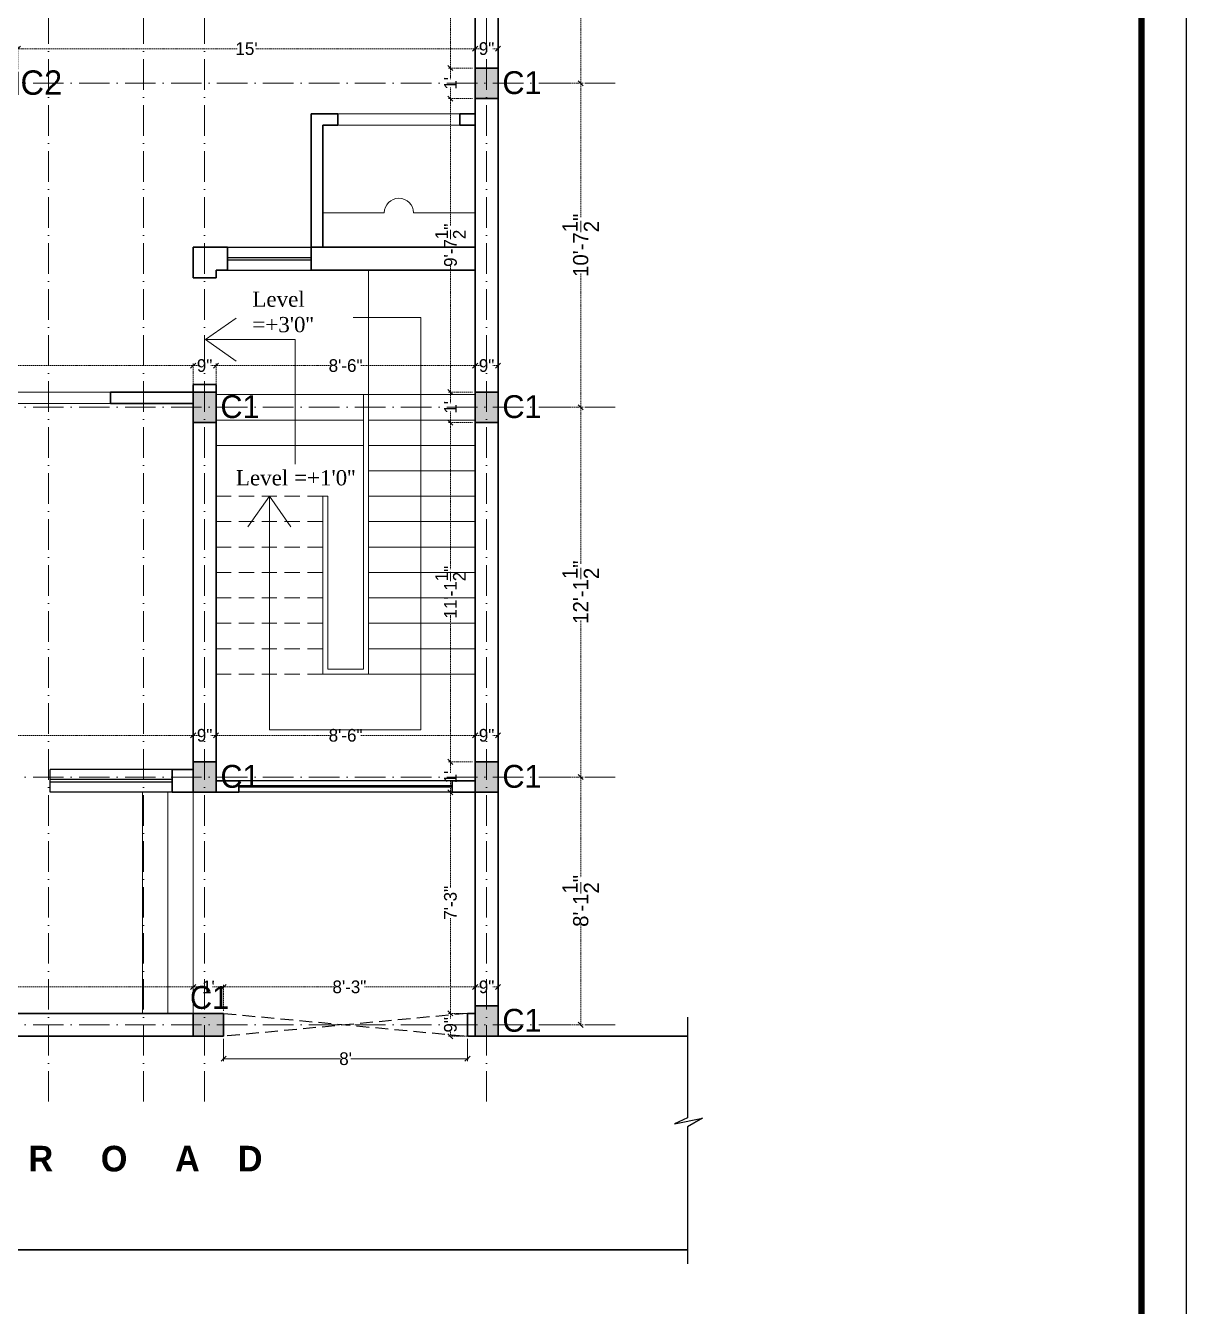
# Model space of a CAD drawing. Header units: millimetres. Extents: x -6808 to 215771, y -89660 to -16303.
# Drawn here: x 104768 to 105225, y -48018 to -47514 of the extents above; entities that cross this region are included whole.
import ezdxf

# ---------------------------------------------------------------- set-up
doc = ezdxf.new("R2010")
doc.units = ezdxf.units.MM
doc.header["$PDMODE"] = 35
doc.linetypes.add('ACAD_ISO10W100', pattern=[18, 12, -3, 0, -3])
doc.linetypes.add('DASHED', pattern=[0.75, 0.5, -0.25])
doc.layers.get('0').update_dxf_attribs({"color": 8})
for name, color, linetype, lineweight in [('col.center', 5, 'ACAD_ISO10W100', 15), ('column', 5, 'Continuous', 30), ('FORMAT LAAYER', 250, 'Continuous', 13), ('railing', 190, 'Continuous', 13), ('STAIR', 252, 'Continuous', 15), ('wall', 7, 'Continuous', 35)]:
    doc.layers.add(name, color=color, linetype=linetype, lineweight=lineweight)
for name, color, linetype in [('FORMAT', 7, 'Continuous'), ('WAL', 7, 'Continuous'), ('WIN', 5, 'Continuous')]:
    doc.layers.add(name, color=color, linetype=linetype)
doc.styles.add('SAJ', font='eurr____.ttf')
doc.styles.get("Standard").update_dxf_attribs({"font": 'times.ttf'})
doc.dimstyles.new('SAJ', dxfattribs={"dimtxt": 5, "dimasz": 2, "dimexe": 1, "dimexo": 1, "dimgap": 0.09375, "dimtad": 0, "dimdec": 1, "dimzin": 0, "dimdsep": 46, "dimlunit": 4, "dimtxsty": 'SAJ', "dimblk": 'OBLIQUE', "dimcen": 0.125, "dimdle": 0.375, "dimadec": 0, "dimazin": 0, "dimtfac": 1, "dimtdec": 1, "dimtofl": 0, "dimtmove": 0, "dimatfit": 3, "dimldrblk": 'OBLIQUE', "dimfxl": 1, "dimtolj": 1, "dimtzin": 0, "dimlwd": 5, "dimlwe": 5, "dimarcsym": 1})

# ---------------------------------------------------------------- blocks, each defined once
blk = doc.blocks.new('_Oblique')
at = {"color": 0, "linetype": 'ByBlock', "lineweight": -2}
blk.add_line((-0.5, -0.5), (0.5, 0.5), dxfattribs=at)
blk = doc.blocks.new('*D1203')
at = {"layer": 'Defpoints', "color": 0, "transparency": 16777216}
for p in [(104846.03, -47911.77), (104942.03, -47911.77), (104846.03, -47920.63)]:
    blk.add_point(p, dxfattribs=at)
at = {"layer": 'wall', "color": 0, "lineweight": 5, "transparency": 16777216}
for p, q in [((104846.03, -47912.77), (104846.03, -47921.63)), ((104942.03, -47912.77), (104942.03, -47921.63)), ((104845.66, -47920.63), (104891.98, -47920.63)), ((104942.41, -47920.63), (104896.08, -47920.63))]:
    blk.add_line(p, q, dxfattribs=at)
at = {"layer": 'wall', "color": 0, "lineweight": 5, "transparency": 16777216, "xscale": 2, "yscale": 2, "zscale": 2, "rotation": 180}
blk.add_blockref('_Oblique', (104846.03, -47920.63), dxfattribs=at)
at = {"layer": 'wall', "color": 0, "lineweight": 5, "transparency": 16777216, "xscale": 2, "yscale": 2, "zscale": 2}
blk.add_blockref('_Oblique', (104942.03, -47920.63), dxfattribs=at)
at = {"layer": 'wall', "color": 0, "transparency": 16777216, "insert": (104894.03, -47920.63), "char_height": 5, "attachment_point": 5, "style": 'SAJ'}
blk.add_mtext("\\A1;8'", dxfattribs=at)
blk = doc.blocks.new('c1')
at = {"layer": 'column'}
blk.add_hatch(color=256, dxfattribs=at).paths.add_polyline_path([(58376.49, -43564.36), (58385.49, -43564.36), (58385.49, -43552.36), (58376.49, -43552.36)])
for p, q in [((58376.49, -43552.36), (58376.49, -43564.36)), ((58376.49, -43552.36), (58385.49, -43552.36)), ((58385.49, -43564.36), (58385.49, -43552.36)), ((58376.49, -43564.36), (58385.49, -43564.36))]:
    blk.add_line(p, q, dxfattribs=at)
blk = doc.blocks.new('A$C32B276F4')
at = {"layer": 'column'}
blk.add_hatch(color=256, dxfattribs=at).paths.add_polyline_path([(9, 0), (9, 9), (0, 9), (0, 0)])
for p, q in [((0, 0), (0, 9)), ((0, 9), (9, 9)), ((9, 9), (9, 0)), ((9, 0), (0, 0))]:
    blk.add_line(p, q, dxfattribs=at)
at = {"layer": 'col.center', "linetype": 'ByBlock', "insert": (10.02, 9.59), "char_height": 9.6, "width": 293.6941, "attachment_point": 1, "style": 'SAJ'}
blk.add_mtext('\\A1;{\\fCentury Gothic|b0|i0|c0|p34;C2}', dxfattribs=at)
blk = doc.blocks.new('*D1167')
at = {"layer": 'col.center', "color": 0, "linetype": 'DASHED', "lineweight": 5, "transparency": 16777216}
for p, q in [((104979.49, -47387.77), (104987.57, -47387.77)), ((104986.57, -47387.4), (104986.57, -47453.55)), ((104986.57, -47537.15), (104986.57, -47471)), ((104979.49, -47536.77), (104987.57, -47536.77))]:
    blk.add_line(p, q, dxfattribs=at)
at = {"layer": 'Defpoints', "color": 0, "transparency": 16777216}
for p in [(104978.49, -47387.77), (104978.49, -47536.77), (104986.57, -47536.77)]:
    blk.add_point(p, dxfattribs=at)
at = {"layer": 'col.center', "color": 0, "lineweight": 5, "transparency": 16777216, "xscale": 2, "yscale": 2, "zscale": 2}
for p, rotation in [((104986.57, -47387.77), 90), ((104986.57, -47536.77), 270)]:
    blk.add_blockref('_Oblique', p, dxfattribs=dict(at, rotation=rotation))
at = {"layer": 'col.center', "color": 0, "transparency": 16777216, "insert": (104986.57, -47462.27), "char_height": 5, "attachment_point": 5, "rotation": 90, "style": 'SAJ'}
blk.add_mtext('\\A1;{\\H1.2x;12\'-5"}', dxfattribs=at)
blk = doc.blocks.new('*D1168')
at = {"layer": 'col.center', "color": 0, "linetype": 'DASHED', "lineweight": 5, "transparency": 16777216}
for p, q in [((104979.49, -47536.77), (104987.57, -47536.77)), ((104986.57, -47536.4), (104986.57, -47589.62)), ((104986.57, -47664.65), (104986.57, -47611.42)), ((104979.49, -47664.27), (104987.57, -47664.27))]:
    blk.add_line(p, q, dxfattribs=at)
at = {"layer": 'Defpoints', "color": 0, "transparency": 16777216}
for p in [(104978.49, -47536.77), (104986.57, -47536.77), (104978.49, -47664.27)]:
    blk.add_point(p, dxfattribs=at)
at = {"layer": 'col.center', "color": 0, "lineweight": 5, "transparency": 16777216, "xscale": 2, "yscale": 2, "zscale": 2}
for p, rotation in [((104986.57, -47536.77), 90), ((104986.57, -47664.27), 270)]:
    blk.add_blockref('_Oblique', p, dxfattribs=dict(at, rotation=rotation))
at = {"layer": 'col.center', "color": 0, "transparency": 16777216, "insert": (104986.57, -47600.52), "char_height": 5, "attachment_point": 5, "rotation": 90, "style": 'SAJ'}
blk.add_mtext('\\A1;{\\H1.2x;10\'-7{\\H1.000000x;\\S1/2;}"}', dxfattribs=at)
blk = doc.blocks.new('*D1169')
at = {"layer": 'col.center', "color": 0, "linetype": 'DASHED', "lineweight": 5, "transparency": 16777216}
for p, q in [((104979.49, -47664.27), (104987.57, -47664.27)), ((104986.57, -47663.9), (104986.57, -47726.12)), ((104986.57, -47810.15), (104986.57, -47747.92)), ((104979.49, -47809.77), (104987.57, -47809.77))]:
    blk.add_line(p, q, dxfattribs=at)
at = {"layer": 'Defpoints', "color": 0, "transparency": 16777216}
for p in [(104978.49, -47664.27), (104978.49, -47809.77), (104986.57, -47809.77)]:
    blk.add_point(p, dxfattribs=at)
at = {"layer": 'col.center', "color": 0, "lineweight": 5, "transparency": 16777216, "xscale": 2, "yscale": 2, "zscale": 2}
for p, rotation in [((104986.57, -47664.27), 90), ((104986.57, -47809.77), 270)]:
    blk.add_blockref('_Oblique', p, dxfattribs=dict(at, rotation=rotation))
at = {"layer": 'col.center', "color": 0, "transparency": 16777216, "insert": (104986.57, -47737.02), "char_height": 5, "attachment_point": 5, "rotation": 90, "style": 'SAJ'}
blk.add_mtext('\\A1;{\\H1.2x;12\'-1{\\H1.000000x;\\S1/2;}"}', dxfattribs=at)
blk = doc.blocks.new('*D1170')
at = {"layer": 'col.center', "color": 0, "linetype": 'DASHED', "lineweight": 5, "transparency": 16777216}
for p, q in [((104979.49, -47809.77), (104987.57, -47809.77)), ((104986.57, -47809.4), (104986.57, -47849.23)), ((104986.57, -47907.65), (104986.57, -47867.82)), ((104979.49, -47907.27), (104987.57, -47907.27))]:
    blk.add_line(p, q, dxfattribs=at)
at = {"layer": 'Defpoints', "color": 0, "transparency": 16777216}
for p in [(104978.49, -47809.77), (104978.49, -47907.27), (104986.57, -47907.27)]:
    blk.add_point(p, dxfattribs=at)
at = {"layer": 'col.center', "color": 0, "lineweight": 5, "transparency": 16777216, "xscale": 2, "yscale": 2, "zscale": 2}
for p, rotation in [((104986.57, -47809.77), 90), ((104986.57, -47907.27), 270)]:
    blk.add_blockref('_Oblique', p, dxfattribs=dict(at, rotation=rotation))
at = {"layer": 'col.center', "color": 0, "transparency": 16777216, "insert": (104986.57, -47858.52), "char_height": 5, "attachment_point": 5, "rotation": 90, "style": 'SAJ'}
blk.add_mtext('\\A1;{\\H1.2x;8\'-1{\\H1.000000x;\\S1/2;}"}', dxfattribs=at)
blk = doc.blocks.new('*D1220')
at = {"layer": 'col.center', "color": 0, "linetype": 'DASHED', "lineweight": 5, "transparency": 16777216}
for p, q in [((104764.66, -47523.14), (104851.64, -47523.14)), ((104765.03, -47531.27), (104765.03, -47522.14)), ((104945.41, -47523.14), (104858.42, -47523.14)), ((104945.03, -47531.27), (104945.03, -47522.14))]:
    blk.add_line(p, q, dxfattribs=at)
at = {"layer": 'Defpoints', "color": 0, "transparency": 16777216}
for p in [(104945.03, -47523.14), (104765.03, -47532.27), (104945.03, -47532.27)]:
    blk.add_point(p, dxfattribs=at)
at = {"layer": 'col.center', "color": 0, "lineweight": 5, "transparency": 16777216, "xscale": 2, "yscale": 2, "zscale": 2, "rotation": 180}
blk.add_blockref('_Oblique', (104765.03, -47523.14), dxfattribs=at)
at = {"layer": 'col.center', "color": 0, "lineweight": 5, "transparency": 16777216, "xscale": 2, "yscale": 2, "zscale": 2}
blk.add_blockref('_Oblique', (104945.03, -47523.14), dxfattribs=at)
at = {"layer": 'col.center', "color": 0, "transparency": 16777216, "insert": (104855.03, -47523.14), "char_height": 5, "attachment_point": 5, "style": 'SAJ'}
blk.add_mtext("\\A1;{\\C1;15'}", dxfattribs=at)
blk = doc.blocks.new('*D1221')
at = {"layer": 'col.center', "color": 0, "linetype": 'DASHED', "lineweight": 5, "transparency": 16777216}
for p, q in [((104944.66, -47523.14), (104947.06, -47523.14)), ((104945.03, -47529.77), (104945.03, -47522.14)), ((104954.41, -47523.14), (104952, -47523.14)), ((104954.03, -47529.77), (104954.03, -47522.14))]:
    blk.add_line(p, q, dxfattribs=at)
at = {"layer": 'Defpoints', "color": 0, "transparency": 16777216}
for p in [(104945.03, -47523.14), (104945.03, -47530.77), (104954.03, -47530.77)]:
    blk.add_point(p, dxfattribs=at)
at = {"layer": 'col.center', "color": 0, "lineweight": 5, "transparency": 16777216, "xscale": 2, "yscale": 2, "zscale": 2, "rotation": 180}
blk.add_blockref('_Oblique', (104945.03, -47523.14), dxfattribs=at)
at = {"layer": 'col.center', "color": 0, "lineweight": 5, "transparency": 16777216, "xscale": 2, "yscale": 2, "zscale": 2}
blk.add_blockref('_Oblique', (104954.03, -47523.14), dxfattribs=at)
at = {"layer": 'col.center', "color": 0, "transparency": 16777216, "insert": (104949.53, -47523.14), "char_height": 5, "attachment_point": 5, "style": 'SAJ'}
blk.add_mtext('\\A1;9"', dxfattribs=at)
blk = doc.blocks.new('*D1223')
at = {"layer": 'col.center', "color": 0, "linetype": 'DASHED', "lineweight": 5, "transparency": 16777216}
for p, q in [((104668.66, -47647.87), (104744.24, -47647.87)), ((104669.03, -47657.27), (104669.03, -47646.87)), ((104834.41, -47647.87), (104758.82, -47647.87)), ((104834.03, -47657.27), (104834.03, -47646.87))]:
    blk.add_line(p, q, dxfattribs=at)
at = {"layer": 'Defpoints', "color": 0, "transparency": 16777216}
for p in [(104834.03, -47647.87), (104669.03, -47658.27), (104834.03, -47658.27)]:
    blk.add_point(p, dxfattribs=at)
at = {"layer": 'col.center', "color": 0, "lineweight": 5, "transparency": 16777216, "xscale": 2, "yscale": 2, "zscale": 2, "rotation": 180}
blk.add_blockref('_Oblique', (104669.03, -47647.87), dxfattribs=at)
at = {"layer": 'col.center', "color": 0, "lineweight": 5, "transparency": 16777216, "xscale": 2, "yscale": 2, "zscale": 2}
blk.add_blockref('_Oblique', (104834.03, -47647.87), dxfattribs=at)
at = {"layer": 'col.center', "color": 0, "transparency": 16777216, "insert": (104751.53, -47647.87), "char_height": 5, "attachment_point": 5, "style": 'SAJ'}
blk.add_mtext('\\A1;{\\C1;13\'-9"}', dxfattribs=at)
blk = doc.blocks.new('*D1224')
at = {"layer": 'col.center', "color": 0, "linetype": 'DASHED', "lineweight": 5, "transparency": 16777216}
for p, q in [((104833.66, -47647.87), (104836.06, -47647.87)), ((104834.03, -47657.27), (104834.03, -47646.87)), ((104843.41, -47647.87), (104841, -47647.87)), ((104843.03, -47657.27), (104843.03, -47646.87))]:
    blk.add_line(p, q, dxfattribs=at)
at = {"layer": 'Defpoints', "color": 0, "transparency": 16777216}
for p in [(104843.03, -47647.87), (104834.03, -47658.27), (104843.03, -47658.27)]:
    blk.add_point(p, dxfattribs=at)
at = {"layer": 'col.center', "color": 0, "lineweight": 5, "transparency": 16777216, "xscale": 2, "yscale": 2, "zscale": 2, "rotation": 180}
blk.add_blockref('_Oblique', (104834.03, -47647.87), dxfattribs=at)
at = {"layer": 'col.center', "color": 0, "lineweight": 5, "transparency": 16777216, "xscale": 2, "yscale": 2, "zscale": 2}
blk.add_blockref('_Oblique', (104843.03, -47647.87), dxfattribs=at)
at = {"layer": 'col.center', "color": 0, "transparency": 16777216, "insert": (104838.53, -47647.87), "char_height": 5, "attachment_point": 5, "style": 'SAJ'}
blk.add_mtext('\\A1;{\\C1;9"}', dxfattribs=at)
blk = doc.blocks.new('*D1225')
at = {"layer": 'col.center', "color": 0, "linetype": 'DASHED', "lineweight": 5, "transparency": 16777216}
for p, q in [((104842.66, -47647.87), (104888.08, -47647.87)), ((104843.03, -47657.27), (104843.03, -47646.87)), ((104945.41, -47647.87), (104899.98, -47647.87)), ((104945.03, -47657.27), (104945.03, -47646.87))]:
    blk.add_line(p, q, dxfattribs=at)
at = {"layer": 'Defpoints', "color": 0, "transparency": 16777216}
for p in [(104945.03, -47647.87), (104843.03, -47658.27), (104945.03, -47658.27)]:
    blk.add_point(p, dxfattribs=at)
at = {"layer": 'col.center', "color": 0, "lineweight": 5, "transparency": 16777216, "xscale": 2, "yscale": 2, "zscale": 2, "rotation": 180}
blk.add_blockref('_Oblique', (104843.03, -47647.87), dxfattribs=at)
at = {"layer": 'col.center', "color": 0, "lineweight": 5, "transparency": 16777216, "xscale": 2, "yscale": 2, "zscale": 2}
blk.add_blockref('_Oblique', (104945.03, -47647.87), dxfattribs=at)
at = {"layer": 'col.center', "color": 0, "transparency": 16777216, "insert": (104894.03, -47647.87), "char_height": 5, "attachment_point": 5, "style": 'SAJ'}
blk.add_mtext('\\A1;{\\C1;8\'-6"}', dxfattribs=at)
blk = doc.blocks.new('*D1226')
at = {"layer": 'col.center', "color": 0, "linetype": 'DASHED', "lineweight": 5, "transparency": 16777216}
for p, q in [((104944.66, -47647.87), (104947.06, -47647.87)), ((104945.03, -47657.27), (104945.03, -47646.87)), ((104954.41, -47647.87), (104952, -47647.87)), ((104954.03, -47657.27), (104954.03, -47646.87))]:
    blk.add_line(p, q, dxfattribs=at)
at = {"layer": 'Defpoints', "color": 0, "transparency": 16777216}
for p in [(104954.03, -47647.87), (104945.03, -47658.27), (104954.03, -47658.27)]:
    blk.add_point(p, dxfattribs=at)
at = {"layer": 'col.center', "color": 0, "lineweight": 5, "transparency": 16777216, "xscale": 2, "yscale": 2, "zscale": 2, "rotation": 180}
blk.add_blockref('_Oblique', (104945.03, -47647.87), dxfattribs=at)
at = {"layer": 'col.center', "color": 0, "lineweight": 5, "transparency": 16777216, "xscale": 2, "yscale": 2, "zscale": 2}
blk.add_blockref('_Oblique', (104954.03, -47647.87), dxfattribs=at)
at = {"layer": 'col.center', "color": 0, "transparency": 16777216, "insert": (104949.53, -47647.87), "char_height": 5, "attachment_point": 5, "style": 'SAJ'}
blk.add_mtext('\\A1;{\\C1;9"}', dxfattribs=at)
blk = doc.blocks.new('*D1177')
at = {"layer": 'col.center', "color": 0, "linetype": 'DASHED', "lineweight": 5, "transparency": 16777216}
for p, q in [((104668.66, -47793.37), (104744.24, -47793.37)), ((104669.03, -47802.77), (104669.03, -47792.37)), ((104834.41, -47793.37), (104758.82, -47793.37)), ((104834.03, -47802.77), (104834.03, -47792.37))]:
    blk.add_line(p, q, dxfattribs=at)
at = {"layer": 'Defpoints', "color": 0, "transparency": 16777216}
for p in [(104834.03, -47793.37), (104669.03, -47803.77), (104834.03, -47803.77)]:
    blk.add_point(p, dxfattribs=at)
at = {"layer": 'col.center', "color": 0, "lineweight": 5, "transparency": 16777216, "xscale": 2, "yscale": 2, "zscale": 2, "rotation": 180}
blk.add_blockref('_Oblique', (104669.03, -47793.37), dxfattribs=at)
at = {"layer": 'col.center', "color": 0, "lineweight": 5, "transparency": 16777216, "xscale": 2, "yscale": 2, "zscale": 2}
blk.add_blockref('_Oblique', (104834.03, -47793.37), dxfattribs=at)
at = {"layer": 'col.center', "color": 0, "transparency": 16777216, "insert": (104751.53, -47793.37), "char_height": 5, "attachment_point": 5, "style": 'SAJ'}
blk.add_mtext('\\A1;{\\C1;13\'-9"}', dxfattribs=at)
blk = doc.blocks.new('*D1178')
at = {"layer": 'col.center', "color": 0, "linetype": 'DASHED', "lineweight": 5, "transparency": 16777216}
for p, q in [((104833.66, -47793.37), (104836.06, -47793.37)), ((104834.03, -47802.77), (104834.03, -47792.37)), ((104843.41, -47793.37), (104841, -47793.37)), ((104843.03, -47802.77), (104843.03, -47792.37))]:
    blk.add_line(p, q, dxfattribs=at)
at = {"layer": 'Defpoints', "color": 0, "transparency": 16777216}
for p in [(104843.03, -47793.37), (104834.03, -47803.77), (104843.03, -47803.77)]:
    blk.add_point(p, dxfattribs=at)
at = {"layer": 'col.center', "color": 0, "lineweight": 5, "transparency": 16777216, "xscale": 2, "yscale": 2, "zscale": 2, "rotation": 180}
blk.add_blockref('_Oblique', (104834.03, -47793.37), dxfattribs=at)
at = {"layer": 'col.center', "color": 0, "lineweight": 5, "transparency": 16777216, "xscale": 2, "yscale": 2, "zscale": 2}
blk.add_blockref('_Oblique', (104843.03, -47793.37), dxfattribs=at)
at = {"layer": 'col.center', "color": 0, "transparency": 16777216, "insert": (104838.53, -47793.37), "char_height": 5, "attachment_point": 5, "style": 'SAJ'}
blk.add_mtext('\\A1;{\\C1;9"}', dxfattribs=at)
blk = doc.blocks.new('*D1179')
at = {"layer": 'col.center', "color": 0, "linetype": 'DASHED', "lineweight": 5, "transparency": 16777216}
for p, q in [((104842.66, -47793.37), (104888.08, -47793.37)), ((104843.03, -47802.77), (104843.03, -47792.37)), ((104945.41, -47793.37), (104899.98, -47793.37)), ((104945.03, -47802.77), (104945.03, -47792.37))]:
    blk.add_line(p, q, dxfattribs=at)
at = {"layer": 'Defpoints', "color": 0, "transparency": 16777216}
for p in [(104945.03, -47793.37), (104843.03, -47803.77), (104945.03, -47803.77)]:
    blk.add_point(p, dxfattribs=at)
at = {"layer": 'col.center', "color": 0, "lineweight": 5, "transparency": 16777216, "xscale": 2, "yscale": 2, "zscale": 2, "rotation": 180}
blk.add_blockref('_Oblique', (104843.03, -47793.37), dxfattribs=at)
at = {"layer": 'col.center', "color": 0, "lineweight": 5, "transparency": 16777216, "xscale": 2, "yscale": 2, "zscale": 2}
blk.add_blockref('_Oblique', (104945.03, -47793.37), dxfattribs=at)
at = {"layer": 'col.center', "color": 0, "transparency": 16777216, "insert": (104894.03, -47793.37), "char_height": 5, "attachment_point": 5, "style": 'SAJ'}
blk.add_mtext('\\A1;{\\C1;8\'-6"}', dxfattribs=at)
blk = doc.blocks.new('*D1180')
at = {"layer": 'col.center', "color": 0, "linetype": 'DASHED', "lineweight": 5, "transparency": 16777216}
for p, q in [((104944.66, -47793.37), (104947.06, -47793.37)), ((104945.03, -47802.77), (104945.03, -47792.37)), ((104954.41, -47793.37), (104952, -47793.37)), ((104954.03, -47802.77), (104954.03, -47792.37))]:
    blk.add_line(p, q, dxfattribs=at)
at = {"layer": 'Defpoints', "color": 0, "transparency": 16777216}
for p in [(104954.03, -47793.37), (104945.03, -47803.77), (104954.03, -47803.77)]:
    blk.add_point(p, dxfattribs=at)
at = {"layer": 'col.center', "color": 0, "lineweight": 5, "transparency": 16777216, "xscale": 2, "yscale": 2, "zscale": 2, "rotation": 180}
blk.add_blockref('_Oblique', (104945.03, -47793.37), dxfattribs=at)
at = {"layer": 'col.center', "color": 0, "lineweight": 5, "transparency": 16777216, "xscale": 2, "yscale": 2, "zscale": 2}
blk.add_blockref('_Oblique', (104954.03, -47793.37), dxfattribs=at)
at = {"layer": 'col.center', "color": 0, "transparency": 16777216, "insert": (104949.53, -47793.37), "char_height": 5, "attachment_point": 5, "style": 'SAJ'}
blk.add_mtext('\\A1;{\\C1;9"}', dxfattribs=at)
blk = doc.blocks.new('*D1182')
at = {"layer": 'col.center', "color": 0, "linetype": 'DASHED', "lineweight": 5, "transparency": 16777216}
for p, q in [((104668.66, -47892.37), (104744.24, -47892.37)), ((104669.03, -47901.77), (104669.03, -47891.37)), ((104834.41, -47892.37), (104758.82, -47892.37)), ((104834.03, -47901.77), (104834.03, -47891.37))]:
    blk.add_line(p, q, dxfattribs=at)
at = {"layer": 'Defpoints', "color": 0, "transparency": 16777216}
for p in [(104834.03, -47892.37), (104669.03, -47902.77), (104834.03, -47902.77)]:
    blk.add_point(p, dxfattribs=at)
at = {"layer": 'col.center', "color": 0, "lineweight": 5, "transparency": 16777216, "xscale": 2, "yscale": 2, "zscale": 2, "rotation": 180}
blk.add_blockref('_Oblique', (104669.03, -47892.37), dxfattribs=at)
at = {"layer": 'col.center', "color": 0, "lineweight": 5, "transparency": 16777216, "xscale": 2, "yscale": 2, "zscale": 2}
blk.add_blockref('_Oblique', (104834.03, -47892.37), dxfattribs=at)
at = {"layer": 'col.center', "color": 0, "transparency": 16777216, "insert": (104751.53, -47892.37), "char_height": 5, "attachment_point": 5, "style": 'SAJ'}
blk.add_mtext('\\A1;{\\C1;13\'-9"}', dxfattribs=at)
blk = doc.blocks.new('*D1183')
at = {"layer": 'col.center', "color": 0, "linetype": 'DASHED', "lineweight": 5, "transparency": 16777216}
for p, q in [((104833.66, -47892.37), (104838.41, -47892.37)), ((104834.03, -47901.77), (104834.03, -47891.37)), ((104846.41, -47892.37), (104841.65, -47892.37)), ((104846.03, -47901.77), (104846.03, -47891.37))]:
    blk.add_line(p, q, dxfattribs=at)
at = {"layer": 'Defpoints', "color": 0, "transparency": 16777216}
for p in [(104846.03, -47892.37), (104834.03, -47902.77), (104846.03, -47902.77)]:
    blk.add_point(p, dxfattribs=at)
at = {"layer": 'col.center', "color": 0, "lineweight": 5, "transparency": 16777216, "xscale": 2, "yscale": 2, "zscale": 2, "rotation": 180}
blk.add_blockref('_Oblique', (104834.03, -47892.37), dxfattribs=at)
at = {"layer": 'col.center', "color": 0, "lineweight": 5, "transparency": 16777216, "xscale": 2, "yscale": 2, "zscale": 2}
blk.add_blockref('_Oblique', (104846.03, -47892.37), dxfattribs=at)
at = {"layer": 'col.center', "color": 0, "transparency": 16777216, "insert": (104840.03, -47892.37), "char_height": 5, "attachment_point": 5, "style": 'SAJ'}
blk.add_mtext("\\A1;{\\C1;1'}", dxfattribs=at)
blk = doc.blocks.new('*D1184')
at = {"layer": 'col.center', "color": 0, "linetype": 'DASHED', "lineweight": 5, "transparency": 16777216}
for p, q in [((104845.66, -47892.37), (104889.58, -47892.37)), ((104846.03, -47901.77), (104846.03, -47891.37)), ((104945.41, -47892.37), (104901.48, -47892.37)), ((104945.03, -47901.77), (104945.03, -47891.37))]:
    blk.add_line(p, q, dxfattribs=at)
at = {"layer": 'Defpoints', "color": 0, "transparency": 16777216}
for p in [(104945.03, -47892.37), (104846.03, -47902.77), (104945.03, -47902.77)]:
    blk.add_point(p, dxfattribs=at)
at = {"layer": 'col.center', "color": 0, "lineweight": 5, "transparency": 16777216, "xscale": 2, "yscale": 2, "zscale": 2, "rotation": 180}
blk.add_blockref('_Oblique', (104846.03, -47892.37), dxfattribs=at)
at = {"layer": 'col.center', "color": 0, "lineweight": 5, "transparency": 16777216, "xscale": 2, "yscale": 2, "zscale": 2}
blk.add_blockref('_Oblique', (104945.03, -47892.37), dxfattribs=at)
at = {"layer": 'col.center', "color": 0, "transparency": 16777216, "insert": (104895.53, -47892.37), "char_height": 5, "attachment_point": 5, "style": 'SAJ'}
blk.add_mtext('\\A1;{\\C1;8\'-3"}', dxfattribs=at)
blk = doc.blocks.new('*D1185')
at = {"layer": 'col.center', "color": 0, "linetype": 'DASHED', "lineweight": 5, "transparency": 16777216}
for p, q in [((104944.66, -47892.37), (104947.06, -47892.37)), ((104945.03, -47901.77), (104945.03, -47891.37)), ((104954.41, -47892.37), (104952, -47892.37)), ((104954.03, -47901.77), (104954.03, -47891.37))]:
    blk.add_line(p, q, dxfattribs=at)
at = {"layer": 'Defpoints', "color": 0, "transparency": 16777216}
for p in [(104954.03, -47892.37), (104945.03, -47902.77), (104954.03, -47902.77)]:
    blk.add_point(p, dxfattribs=at)
at = {"layer": 'col.center', "color": 0, "lineweight": 5, "transparency": 16777216, "xscale": 2, "yscale": 2, "zscale": 2, "rotation": 180}
blk.add_blockref('_Oblique', (104945.03, -47892.37), dxfattribs=at)
at = {"layer": 'col.center', "color": 0, "lineweight": 5, "transparency": 16777216, "xscale": 2, "yscale": 2, "zscale": 2}
blk.add_blockref('_Oblique', (104954.03, -47892.37), dxfattribs=at)
at = {"layer": 'col.center', "color": 0, "transparency": 16777216, "insert": (104949.53, -47892.37), "char_height": 5, "attachment_point": 5, "style": 'SAJ'}
blk.add_mtext('\\A1;{\\C1;9"}', dxfattribs=at)
blk = doc.blocks.new('*D1193')
at = {"layer": 'col.center', "color": 0, "linetype": 'DASHED', "lineweight": 5, "transparency": 16777216}
for p, q in [((104944.03, -47393.77), (104934.3, -47393.77)), ((104935.3, -47393.4), (104935.3, -47454.99)), ((104935.3, -47531.15), (104935.3, -47469.56)), ((104944.03, -47530.77), (104934.3, -47530.77))]:
    blk.add_line(p, q, dxfattribs=at)
at = {"layer": 'Defpoints', "color": 0, "transparency": 16777216}
for p in [(104945.03, -47393.77), (104935.3, -47530.77), (104945.03, -47530.77)]:
    blk.add_point(p, dxfattribs=at)
at = {"layer": 'col.center', "color": 0, "lineweight": 5, "transparency": 16777216, "xscale": 2, "yscale": 2, "zscale": 2}
for p, rotation in [((104935.3, -47393.77), 90), ((104935.3, -47530.77), 270)]:
    blk.add_blockref('_Oblique', p, dxfattribs=dict(at, rotation=rotation))
at = {"layer": 'col.center', "color": 0, "transparency": 16777216, "insert": (104935.3, -47462.27), "char_height": 5, "attachment_point": 5, "rotation": 90, "style": 'SAJ'}
blk.add_mtext('\\A1;{\\C1;11\'-5"}', dxfattribs=at)
blk = doc.blocks.new('*D1194')
at = {"layer": 'col.center', "color": 0, "linetype": 'DASHED', "lineweight": 5, "transparency": 16777216}
for p, q in [((104944.03, -47530.77), (104934.3, -47530.77)), ((104935.3, -47530.4), (104935.3, -47535.15)), ((104935.3, -47543.15), (104935.3, -47538.4)), ((104944.03, -47542.77), (104934.3, -47542.77))]:
    blk.add_line(p, q, dxfattribs=at)
at = {"layer": 'Defpoints', "color": 0, "transparency": 16777216}
for p in [(104945.03, -47530.77), (104935.3, -47542.77), (104945.03, -47542.77)]:
    blk.add_point(p, dxfattribs=at)
at = {"layer": 'col.center', "color": 0, "lineweight": 5, "transparency": 16777216, "xscale": 2, "yscale": 2, "zscale": 2}
for p, rotation in [((104935.3, -47530.77), 90), ((104935.3, -47542.77), 270)]:
    blk.add_blockref('_Oblique', p, dxfattribs=dict(at, rotation=rotation))
at = {"layer": 'col.center', "color": 0, "transparency": 16777216, "insert": (104935.3, -47536.77), "char_height": 5, "attachment_point": 5, "rotation": 90, "style": 'SAJ'}
blk.add_mtext("\\A1;1'", dxfattribs=at)
blk = doc.blocks.new('*D1195')
at = {"layer": 'col.center', "color": 0, "linetype": 'DASHED', "lineweight": 5, "transparency": 16777216}
for p, q in [((104944.03, -47542.77), (104934.3, -47542.77)), ((104935.3, -47542.4), (104935.3, -47592.74)), ((104935.3, -47658.65), (104935.3, -47608.3)), ((104944.03, -47658.27), (104934.3, -47658.27))]:
    blk.add_line(p, q, dxfattribs=at)
at = {"layer": 'Defpoints', "color": 0, "transparency": 16777216}
for p in [(104945.03, -47542.77), (104935.3, -47658.27), (104945.03, -47658.27)]:
    blk.add_point(p, dxfattribs=at)
at = {"layer": 'col.center', "color": 0, "lineweight": 5, "transparency": 16777216, "xscale": 2, "yscale": 2, "zscale": 2}
for p, rotation in [((104935.3, -47542.77), 90), ((104935.3, -47658.27), 270)]:
    blk.add_blockref('_Oblique', p, dxfattribs=dict(at, rotation=rotation))
at = {"layer": 'col.center', "color": 0, "transparency": 16777216, "insert": (104935.3, -47600.52), "char_height": 5, "attachment_point": 5, "rotation": 90, "style": 'SAJ'}
blk.add_mtext('\\A1;{\\C1;9\'-7{\\H1.000000x;\\S1/2;}"}', dxfattribs=at)
blk = doc.blocks.new('*D1196')
at = {"layer": 'col.center', "color": 0, "linetype": 'DASHED', "lineweight": 5, "transparency": 16777216}
for p, q in [((104944.03, -47658.27), (104934.3, -47658.27)), ((104935.3, -47657.9), (104935.3, -47662.65)), ((104935.3, -47670.65), (104935.3, -47665.9)), ((104944.03, -47670.27), (104934.3, -47670.27))]:
    blk.add_line(p, q, dxfattribs=at)
at = {"layer": 'Defpoints', "color": 0, "transparency": 16777216}
for p in [(104945.03, -47658.27), (104935.3, -47670.27), (104945.03, -47670.27)]:
    blk.add_point(p, dxfattribs=at)
at = {"layer": 'col.center', "color": 0, "lineweight": 5, "transparency": 16777216, "xscale": 2, "yscale": 2, "zscale": 2}
for p, rotation in [((104935.3, -47658.27), 90), ((104935.3, -47670.27), 270)]:
    blk.add_blockref('_Oblique', p, dxfattribs=dict(at, rotation=rotation))
at = {"layer": 'col.center', "color": 0, "transparency": 16777216, "insert": (104935.3, -47664.27), "char_height": 5, "attachment_point": 5, "rotation": 90, "style": 'SAJ'}
blk.add_mtext("\\A1;{\\C1;1'}", dxfattribs=at)
blk = doc.blocks.new('*D1197')
at = {"layer": 'col.center', "color": 0, "linetype": 'DASHED', "lineweight": 5, "transparency": 16777216}
for p, q in [((104944.03, -47670.27), (104934.3, -47670.27)), ((104935.3, -47669.9), (104935.3, -47727.92)), ((104935.3, -47804.15), (104935.3, -47746.12)), ((104944.03, -47803.77), (104934.3, -47803.77))]:
    blk.add_line(p, q, dxfattribs=at)
at = {"layer": 'Defpoints', "color": 0, "transparency": 16777216}
for p in [(104945.03, -47670.27), (104935.3, -47803.77), (104945.03, -47803.77)]:
    blk.add_point(p, dxfattribs=at)
at = {"layer": 'col.center', "color": 0, "lineweight": 5, "transparency": 16777216, "xscale": 2, "yscale": 2, "zscale": 2}
for p, rotation in [((104935.3, -47670.27), 90), ((104935.3, -47803.77), 270)]:
    blk.add_blockref('_Oblique', p, dxfattribs=dict(at, rotation=rotation))
at = {"layer": 'col.center', "color": 0, "transparency": 16777216, "insert": (104935.3, -47737.02), "char_height": 5, "attachment_point": 5, "rotation": 90, "style": 'SAJ'}
blk.add_mtext('\\A1;11\'-1{\\H1.000000x;\\S1/2;}"', dxfattribs=at)
blk = doc.blocks.new('*D1198')
at = {"layer": 'col.center', "color": 0, "linetype": 'DASHED', "lineweight": 5, "transparency": 16777216}
for p, q in [((104944.03, -47803.77), (104934.3, -47803.77)), ((104935.3, -47803.4), (104935.3, -47808.15)), ((104935.3, -47816.15), (104935.3, -47811.4)), ((104944.03, -47815.77), (104934.3, -47815.77))]:
    blk.add_line(p, q, dxfattribs=at)
at = {"layer": 'Defpoints', "color": 0, "transparency": 16777216}
for p in [(104945.03, -47803.77), (104935.3, -47815.77), (104945.03, -47815.77)]:
    blk.add_point(p, dxfattribs=at)
at = {"layer": 'col.center', "color": 0, "lineweight": 5, "transparency": 16777216, "xscale": 2, "yscale": 2, "zscale": 2}
for p, rotation in [((104935.3, -47803.77), 90), ((104935.3, -47815.77), 270)]:
    blk.add_blockref('_Oblique', p, dxfattribs=dict(at, rotation=rotation))
at = {"layer": 'col.center', "color": 0, "transparency": 16777216, "insert": (104935.3, -47809.77), "char_height": 5, "attachment_point": 5, "rotation": 90, "style": 'SAJ'}
blk.add_mtext("\\A1;1'", dxfattribs=at)
blk = doc.blocks.new('*D1199')
at = {"layer": 'col.center', "color": 0, "linetype": 'DASHED', "lineweight": 5, "transparency": 16777216}
for p, q in [((104935.3, -47815.4), (104935.3, -47853.29)), ((104944.03, -47815.77), (104934.3, -47815.77)), ((104935.3, -47903.15), (104935.3, -47865.26)), ((104944.03, -47902.77), (104934.3, -47902.77))]:
    blk.add_line(p, q, dxfattribs=at)
at = {"layer": 'Defpoints', "color": 0, "transparency": 16777216}
for p in [(104945.03, -47815.77), (104935.3, -47902.77), (104945.03, -47902.77)]:
    blk.add_point(p, dxfattribs=at)
at = {"layer": 'col.center', "color": 0, "lineweight": 5, "transparency": 16777216, "xscale": 2, "yscale": 2, "zscale": 2}
for p, rotation in [((104935.3, -47815.77), 90), ((104935.3, -47902.77), 270)]:
    blk.add_blockref('_Oblique', p, dxfattribs=dict(at, rotation=rotation))
at = {"layer": 'col.center', "color": 0, "transparency": 16777216, "insert": (104935.3, -47859.27), "char_height": 5, "attachment_point": 5, "rotation": 90, "style": 'SAJ'}
blk.add_mtext('\\A1;{\\C1;7\'-3"}', dxfattribs=at)
blk = doc.blocks.new('*D1200')
at = {"layer": 'col.center', "color": 0, "linetype": 'DASHED', "lineweight": 5, "transparency": 16777216}
for p, q in [((104944.03, -47902.77), (104934.3, -47902.77)), ((104935.3, -47902.4), (104935.3, -47904.8)), ((104935.3, -47912.15), (104935.3, -47909.75)), ((104944.03, -47911.77), (104934.3, -47911.77))]:
    blk.add_line(p, q, dxfattribs=at)
at = {"layer": 'Defpoints', "color": 0, "transparency": 16777216}
for p in [(104945.03, -47902.77), (104935.3, -47911.77), (104945.03, -47911.77)]:
    blk.add_point(p, dxfattribs=at)
at = {"layer": 'col.center', "color": 0, "lineweight": 5, "transparency": 16777216, "xscale": 2, "yscale": 2, "zscale": 2}
for p, rotation in [((104935.3, -47902.77), 90), ((104935.3, -47911.77), 270)]:
    blk.add_blockref('_Oblique', p, dxfattribs=dict(at, rotation=rotation))
at = {"layer": 'col.center', "color": 0, "transparency": 16777216, "insert": (104935.3, -47907.27), "char_height": 5, "attachment_point": 5, "rotation": 90, "style": 'SAJ'}
blk.add_mtext('\\A1;{\\C1;9"}', dxfattribs=at)

msp = doc.modelspace()

# ---------------------------------------------------------------- linework, layer by layer
at = {"linetype": 'ByBlock', "lineweight": 20}
for p, q in [((104891.03, -47548.774), (104939.03, -47548.774)), ((104891.03, -47553.274), (104939.03, -47553.274)), ((104747.582, -47658.274), (104801.441, -47658.274)), ((104801.441, -47658.274), (104805.39, -47658.274)), ((104801.441, -47662.774), (104747.582, -47662.774)), ((104805.39, -47662.774), (104801.441, -47662.774))]:
    msp.add_line(p, q, dxfattribs=at)
at = {"lineweight": 5}
for p, q in [((104885.03, -47587.774), (104909.274, -47587.774)), ((104920.787, -47587.774), (104945.03, -47587.774))]:
    msp.add_line(p, q, dxfattribs=at)
at = {"linetype": 'DASHED', "ltscale": 10}
for p, q in [((104846.03, -47902.774), (104942.03, -47911.774)), ((104942.03, -47902.774), (104846.03, -47911.774))]:
    msp.add_line(p, q, dxfattribs=at)
msp.add_lwpolyline([(105028.64, -47904.257), (105028.64, -47943.815), (105023.466, -47946.211), (105034.502, -47944.025), (105028.672, -47947.481), (105028.672, -48001.398)])
at = {"lineweight": 30}
for points in [[(105028.64, -47911.774), (104953.019, -47911.774)], [(105028.672, -47995.774), (104588.858, -47995.774)]]:
    msp.add_lwpolyline(points, dxfattribs=at)
at = {"lineweight": 5}
msp.add_arc((104915.03, -47587.774), 5.757, 0, 180, dxfattribs=at)
at = {"layer": 'col.center'}
for p, q in [((104777.03, -47937.508), (104777.03, -47084.827)), ((104838.53, -47937.508), (104838.53, -47084.827)), ((104949.53, -47937.508), (104949.53, -47084.827)), ((104814.53, -47937.508), (104814.53, -47085.055)), ((104626.205, -47536.774), (105001.33, -47536.774)), ((104626.205, -47664.274), (105001.33, -47664.274)), ((104626.205, -47809.774), (105001.33, -47809.774)), ((104626.205, -47907.274), (105001.33, -47907.274))]:
    msp.add_line(p, q, dxfattribs=at)
at = {"layer": 'FORMAT', "color": 0}
msp.add_lwpolyline([(104384.787, -47020.609), (104384.787, -48213.724), (105225.009, -48213.724), (105225.009, -47020.609)], close=True, dxfattribs=at)
msp.add_lwpolyline([(104384.787, -47020.609), (104384.787, -48213.724), (105225.009, -48213.724), (105225.009, -47020.609)], close=True, dxfattribs=at)
at = {"layer": 'FORMAT', "color": 0, "const_width": 2.464}
msp.add_lwpolyline([(104402.472, -47038.294), (104402.472, -48196.039), (105207.324, -48196.039), (105207.324, -47038.294)], close=True, dxfattribs=at)
msp.add_lwpolyline([(104402.472, -47038.294), (104402.472, -48196.039), (105207.324, -48196.039), (105207.324, -47038.294)], close=True, dxfattribs=at)
at = {"layer": 'railing', "color": 1}
for p, q in [((104901.03, -47659.274), (104901.03, -47767.274)), ((104901.03, -47659.274), (104903.03, -47659.274)), ((104885.03, -47699.274), (104887.03, -47699.274)), ((104887.03, -47699.274), (104887.03, -47767.274)), ((104887.03, -47767.274), (104901.03, -47767.274))]:
    msp.add_line(p, q, dxfattribs=at)
at = {"layer": 'STAIR'}
for p, q in [((104903.03, -47659.274), (104903.03, -47610.274)), ((104923.679, -47628.881), (104897.065, -47628.881)), ((104923.679, -47791.236), (104923.679, -47628.881)), ((104901.03, -47659.274), (104843.03, -47659.274)), ((104903.03, -47659.274), (104945.03, -47659.274)), ((104903.03, -47659.274), (104903.03, -47769.274)), ((104901.03, -47669.274), (104843.03, -47669.274)), ((104903.03, -47669.274), (104945.03, -47669.274)), ((104901.03, -47679.274), (104843.03, -47679.274)), ((104903.03, -47679.274), (104945.03, -47679.274)), ((104903.03, -47689.274), (104945.03, -47689.274)), ((104885.03, -47699.274), (104885.03, -47769.274)), ((104903.03, -47699.274), (104945.03, -47699.274)), ((104903.03, -47709.274), (104945.03, -47709.274)), ((104903.03, -47719.274), (104945.03, -47719.274)), ((104903.03, -47729.274), (104945.03, -47729.274)), ((104903.03, -47739.274), (104945.03, -47739.274)), ((104903.03, -47749.274), (104945.03, -47749.274)), ((104903.03, -47759.274), (104945.03, -47759.274)), ((104885.03, -47769.274), (104903.03, -47769.274)), ((104903.03, -47769.274), (104945.03, -47769.274)), ((104814.03, -47902.774), (104814.03, -47815.774)), ((104824.03, -47902.774), (104824.03, -47815.774)), ((104834.03, -47902.774), (104834.03, -47815.774))]:
    msp.add_line(p, q, dxfattribs=at)
at = {"layer": 'STAIR', "linetype": 'DASHED', "ltscale": 12}
for p, q in [((104843.03, -47699.274), (104885.03, -47699.274)), ((104843.03, -47709.274), (104885.03, -47709.274)), ((104843.03, -47719.274), (104885.03, -47719.274)), ((104843.03, -47729.274), (104885.03, -47729.274)), ((104843.03, -47739.274), (104885.03, -47739.274)), ((104843.03, -47749.274), (104885.03, -47749.274)), ((104843.03, -47759.274), (104885.03, -47759.274)), ((104843.03, -47769.274), (104885.03, -47769.274))]:
    msp.add_line(p, q, dxfattribs=at)
at = {"layer": 'wall'}
for p, q in [((104954.03, -47123.774), (104954.03, -47911.774)), ((104945.03, -47245.274), (104945.03, -47811.274)), ((104834.03, -47601.274), (104847.53, -47601.274)), ((104834.03, -47610.274), (104834.03, -47601.274)), ((104847.53, -47610.274), (104847.53, -47601.274)), ((104880.53, -47601.274), (104945.03, -47601.274)), ((104880.53, -47601.274), (104880.53, -47610.274)), ((104834.03, -47610.274), (104834.03, -47613.274)), ((104834.03, -47613.274), (104843.03, -47613.274)), ((104843.03, -47610.274), (104847.53, -47610.274)), ((104843.03, -47610.274), (104843.03, -47613.274)), ((104880.53, -47610.274), (104945.03, -47610.274)), ((104834.03, -47655.274), (104834.03, -47815.774)), ((104834.03, -47655.274), (104843.03, -47655.274)), ((104843.03, -47655.274), (104843.03, -47811.274)), ((104834.03, -47806.774), (104825.78, -47806.774)), ((104825.78, -47815.774), (104825.78, -47806.774)), ((104834.03, -47815.774), (104825.78, -47815.774)), ((104945.03, -47815.774), (104945.03, -47902.774)), ((104846.03, -47902.774), (104669.03, -47902.774)), ((104846.03, -47902.774), (104846.03, -47911.774)), ((104945.03, -47902.774), (104942.03, -47902.774)), ((104942.03, -47902.774), (104942.03, -47911.774)), ((104846.03, -47911.774), (104660.03, -47911.774)), ((104954.03, -47911.774), (104942.03, -47911.774))]:
    msp.add_line(p, q, dxfattribs=at)
at = {"layer": 'wall', "color": 1}
for p, q in [((104880.53, -47601.274), (104880.53, -47548.774)), ((104880.53, -47548.774), (104891.03, -47548.774)), ((104885.03, -47601.274), (104885.03, -47553.274)), ((104885.03, -47553.274), (104891.03, -47553.274)), ((104891.03, -47553.274), (104891.03, -47548.774)), ((104939.03, -47548.774), (104945.03, -47548.774)), ((104939.03, -47553.274), (104939.03, -47548.774)), ((104939.03, -47553.274), (104945.03, -47553.274)), ((104801.441, -47658.274), (104834.03, -47658.274)), ((104801.441, -47658.274), (104801.441, -47662.774)), ((104801.441, -47662.774), (104834.03, -47662.774)), ((104843.03, -47811.274), (104852.03, -47811.274)), ((104852.03, -47811.274), (104852.03, -47815.774)), ((104936.03, -47811.274), (104945.03, -47811.274)), ((104936.03, -47811.274), (104936.03, -47815.774)), ((104834.03, -47815.774), (104852.03, -47815.774)), ((104936.03, -47815.774), (104954.03, -47815.774))]:
    msp.add_line(p, q, dxfattribs=at)
at = {"layer": 'WIN'}
for p, q in [((104847.53, -47601.274), (104880.53, -47601.274)), ((104847.53, -47605.274), (104880.53, -47605.274)), ((104847.53, -47606.274), (104880.53, -47606.274)), ((104847.53, -47610.274), (104880.53, -47610.274)), ((104825.78, -47806.774), (104777.78, -47806.774)), ((104777.78, -47815.774), (104777.78, -47806.774)), ((104825.78, -47810.774), (104777.78, -47810.774)), ((104825.78, -47811.774), (104777.78, -47811.774)), ((104936.03, -47811.274), (104852.03, -47811.274)), ((104936.03, -47813.274), (104852.03, -47813.274)), ((104936.03, -47813.774), (104852.03, -47813.774)), ((104825.78, -47815.774), (104777.78, -47815.774)), ((104936.03, -47815.774), (104852.03, -47815.774))]:
    msp.add_line(p, q, dxfattribs=at)

# ---------------------------------------------------------------- block references
at = {"layer": 'column'}
for name, p in [('A$C32B276F4', (104756.03, -47541.274)), ('c1', (46568.539, -3978.412)), ('c1', (46457.539, -4105.912)), ('c1', (46568.539, -4105.912)), ('c1', (46457.539, -4251.412)), ('c1', (46568.539, -4251.412)), ('c1', (46568.539, -4347.412))]:
    msp.add_blockref(name, p, dxfattribs=at)
at = {"layer": 'column', "rotation": 90}
msp.add_blockref('c1', (61281.669, -106288.265), dxfattribs=at)

# ---------------------------------------------------------------- texts
at = {"layer": 'col.center', "linetype": 'ByBlock', "char_height": 9, "width": 293.6941, "attachment_point": 1, "style": 'SAJ'}
for insert in [(104955.761, -47532.006), (104844.761, -47659.506), (104955.761, -47659.506), (104844.761, -47805.006), (104955.761, -47805.006), (104832.761, -47892.006), (104955.761, -47901.006)]:
    msp.add_mtext('\\A1;{\\fCentury Gothic|b0|i0|c0|p34;C1}', dxfattribs=dict(at, insert=insert))
at = {"layer": 'FORMAT LAAYER', "linetype": 'ByBlock', "insert": (104800.29, -47954.893), "char_height": 10.08, "width": 351.4658, "attachment_point": 2, "style": 'SAJ'}
msp.add_mtext('\\A1;{\\fCentury Gothic|b1|i0|c0|p34;        R     O     A    D }', dxfattribs=at)
at = {"layer": 'WAL', "char_height": 6, "attachment_point": 1}
for s, insert, width in [("\\A1;Level =+3'0''", (104857.326, -47618.716), 31.11068), ("\\A1;Level =+1'0''", (104850.84, -47689.006), 87.64536)]:
    msp.add_mtext(s, dxfattribs=dict(at, insert=insert, width=width))

# ---------------------------------------------------------------- dimensions: what is measured, and where the dimension line sits
at = {"layer": 'col.center'}
for p1, p2, distance, text, picture, middle in [((104978.487, -47387.774), (104978.487, -47536.774), 8.079, '{\\H1.2x;<>}', '*D1167', (104986.566, -47462.274)), ((104945.03, -47393.774), (104945.03, -47530.774), -9.731, '{\\C1;<>}', '*D1193', (104935.299, -47462.274)), ((104765.03, -47532.274), (104945.03, -47532.274), 9.134, '{\\C1;<>}', '*D1220', (104855.03, -47523.14)), ((104978.487, -47664.274), (104978.487, -47536.774), -8.079, '{\\H1.2x;<>}', '*D1168', (104986.566, -47600.524)), ((104945.03, -47542.774), (104945.03, -47658.274), -9.731, '{\\C1;<>}', '*D1195', (104935.299, -47600.524)), ((104669.03, -47658.274), (104834.03, -47658.274), 10.399, '{\\C1;<>}', '*D1223', (104751.53, -47647.875)), ((104834.03, -47658.274), (104843.03, -47658.274), 10.399, '{\\C1;<>}', '*D1224', (104838.53, -47647.875)), ((104843.03, -47658.274), (104945.03, -47658.274), 10.399, '{\\C1;<>}', '*D1225', (104894.03, -47647.875)), ((104945.03, -47658.274), (104954.03, -47658.274), 10.399, '{\\C1;<>}', '*D1226', (104949.53, -47647.875)), ((104945.03, -47658.274), (104945.03, -47670.274), -9.731, '{\\C1;<>}', '*D1196', (104935.299, -47664.274)), ((104978.487, -47664.274), (104978.487, -47809.774), 8.079, '{\\H1.2x;<>}', '*D1169', (104986.566, -47737.024)), ((104669.03, -47803.774), (104834.03, -47803.774), 10.399, '{\\C1;<>}', '*D1177', (104751.53, -47793.375)), ((104834.03, -47803.774), (104843.03, -47803.774), 10.399, '{\\C1;<>}', '*D1178', (104838.53, -47793.375)), ((104843.03, -47803.774), (104945.03, -47803.774), 10.399, '{\\C1;<>}', '*D1179', (104894.03, -47793.375)), ((104945.03, -47803.774), (104954.03, -47803.774), 10.399, '{\\C1;<>}', '*D1180', (104949.53, -47793.375)), ((104978.487, -47809.774), (104978.487, -47907.274), 8.079, '{\\H1.2x;<>}', '*D1170', (104986.566, -47858.524)), ((104945.03, -47815.774), (104945.03, -47902.774), -9.731, '{\\C1;<>}', '*D1199', (104935.299, -47859.274)), ((104669.03, -47902.774), (104834.03, -47902.774), 10.399, '{\\C1;<>}', '*D1182', (104751.53, -47892.375)), ((104834.03, -47902.774), (104846.03, -47902.774), 10.399, '{\\C1;<>}', '*D1183', (104840.03, -47892.375)), ((104846.03, -47902.774), (104945.03, -47902.774), 10.399, '{\\C1;<>}', '*D1184', (104895.53, -47892.375)), ((104945.03, -47902.774), (104954.03, -47902.774), 10.399, '{\\C1;<>}', '*D1185', (104949.53, -47892.375)), ((104945.03, -47902.774), (104945.03, -47911.774), -9.731, '{\\C1;<>}', '*D1200', (104935.299, -47907.274))]:
    dim = msp.add_aligned_dim(p1=p1, p2=p2, distance=distance, text=text, dimstyle='SAJ', override={"dimtmove": 1}, dxfattribs=at)
    dim.commit()
    dim.dimension.update_dxf_attribs({"geometry": picture, "text_midpoint": middle})
for p1, p2, distance, picture, middle in [((104954.03, -47530.774), (104945.03, -47530.774), -7.634, '*D1221', (104949.53, -47523.14)), ((104945.03, -47530.774), (104945.03, -47542.774), -9.731, '*D1194', (104935.299, -47536.774)), ((104945.03, -47670.274), (104945.03, -47803.774), -9.731, '*D1197', (104935.299, -47737.024)), ((104945.03, -47803.774), (104945.03, -47815.774), -9.731, '*D1198', (104935.299, -47809.774))]:
    dim = msp.add_aligned_dim(p1=p1, p2=p2, distance=distance, dimstyle='SAJ', override={"dimtmove": 1}, dxfattribs=at)
    dim.commit()
    dim.dimension.update_dxf_attribs({"geometry": picture, "text_midpoint": middle})
at = {"layer": 'wall'}
dim = msp.add_aligned_dim(p1=(104942.03, -47911.774), p2=(104846.03, -47911.774), distance=8.853, dimstyle='SAJ', override={"dimfxl": 4}, dxfattribs=at)
dim.commit()
dim.dimension.update_dxf_attribs({"geometry": '*D1203', "text_midpoint": (104894.03, -47920.627)})

# ---------------------------------------------------------------- leaders
at = {"layer": 'STAIR'}
for points in [[(104838.905, -47637.616), (104874.222, -47637.616), (104874.222, -47686.67)], [(104864.03, -47699.274), (104864.03, -47791.236), (104923.679, -47791.236)]]:
    msp.add_leader(points, dimstyle='SAJ', override={"dimasz": 12, "dimldrblk": 'Open90'}, dxfattribs=at)

doc.saveas('drawing.dxf')
